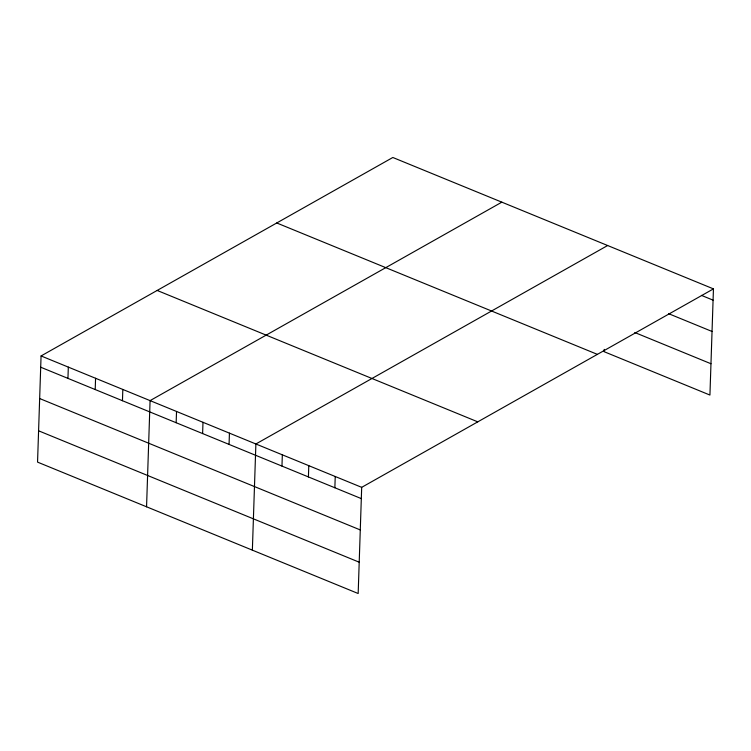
<?xml version="1.0" encoding="UTF-8"?>
<svg xmlns="http://www.w3.org/2000/svg" width="751" height="751" viewBox="0 0 751 751"><rect width="100%" height="100%" fill="white"/><g stroke="black" fill="none" stroke-linecap="round" stroke-linejoin="round"><path stroke-width="1.13" d="M713.45 288.882L392.829 157.485L41.07 355.946L37.55 462.118L358.171 593.515L361.691 487.343L713.45 288.882L709.93 395.054L604.123 351.693L604.198 349.375M67.947 378.382L68.322 367.117M95.208 389.553L95.574 378.279M122.46 400.724L122.826 389.45M146.558 506.794L150.078 400.621L501.846 202.16M176.156 422.729L176.532 411.464M202.61 433.571L202.986 422.297M229.064 444.414L229.43 433.139M252.364 550.154L255.884 443.982L607.643 245.521M281.963 466.089L282.338 454.824M308.417 476.932L308.792 465.658M334.862 487.774L335.237 476.5M701.434 295.378L713.075 300.147M668.662 313.693L712.032 331.463M634.792 332.515L710.962 363.737M276.753 222.972L597.374 354.369M157.156 290.449L477.767 421.846M41.07 355.946L361.691 487.343M40.695 367.211L361.315 498.608M39.662 398.537L360.273 529.934M38.592 430.802L359.203 562.199"/></g></svg>
